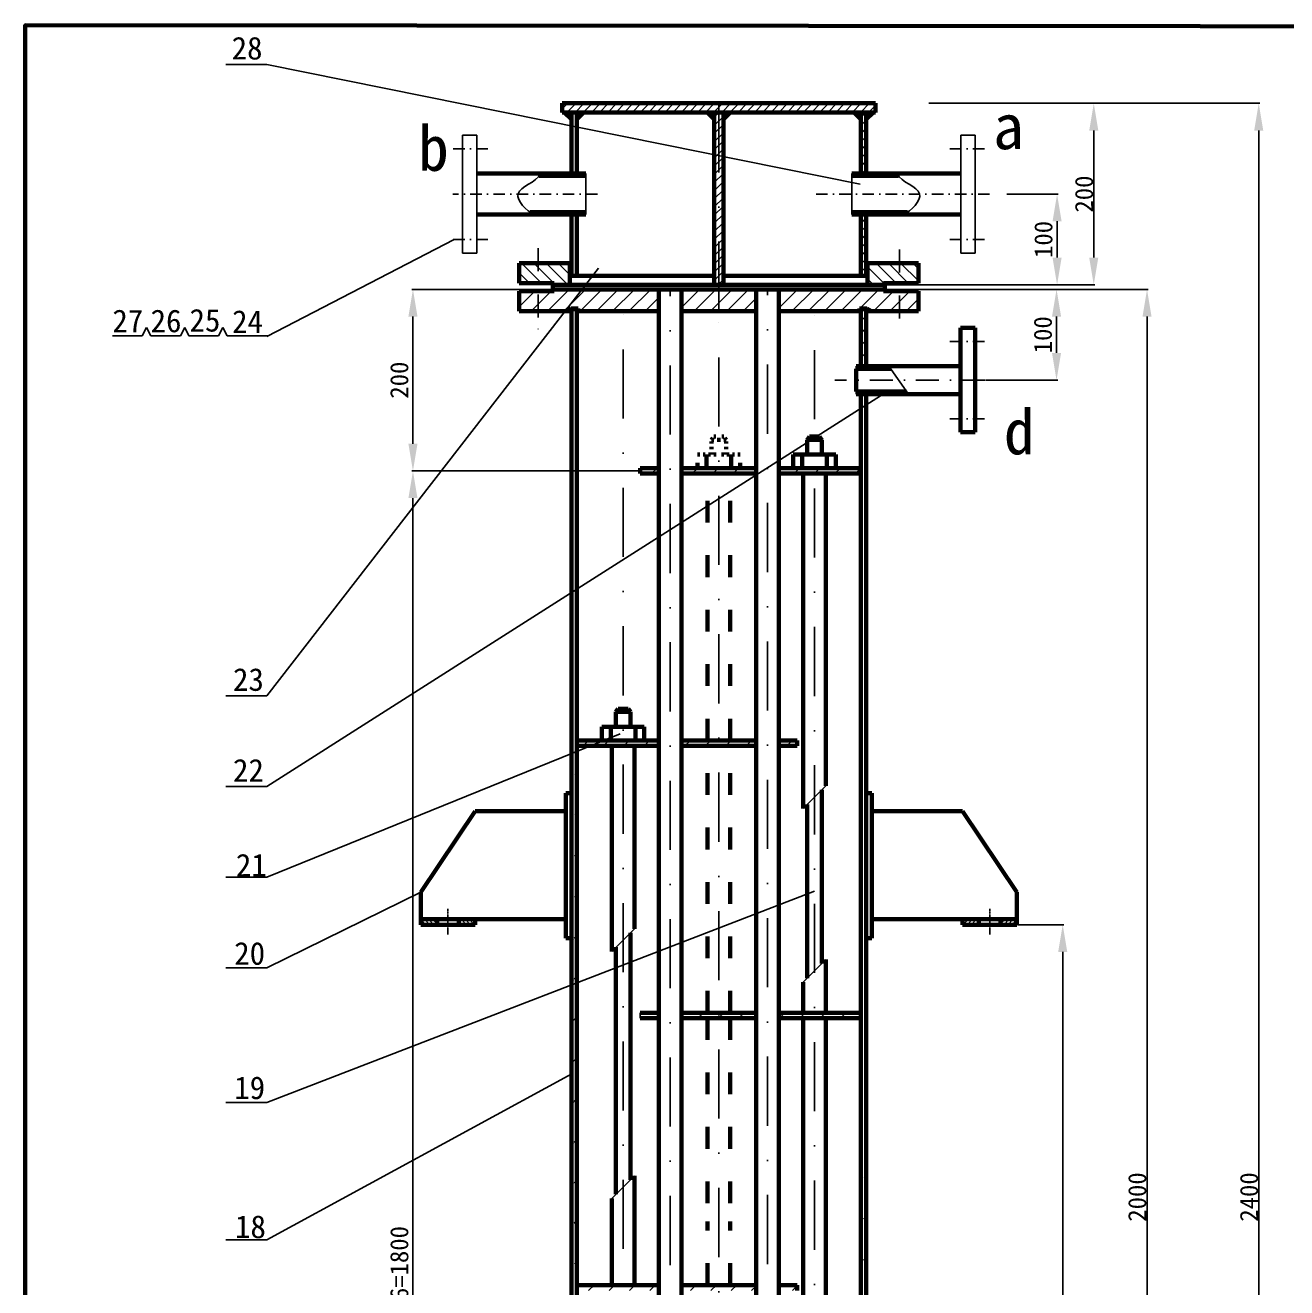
# Model space of a CAD drawing. Header units: millimetres. Extents: x 587 to 7218, y 317 to 4068.
# Drawn here: x 587 to 1978, y 2677 to 4068 of the extents above; entities that cross this region are included whole.
import ezdxf

# ---------------------------------------------------------------- set-up
doc = ezdxf.new("R2010")
doc.units = ezdxf.units.MM
for name, pattern in [('ACAD_ISO03W100', [30, 12, -18]), ('CENTER', [50.8, 31.75, -6.35, 6.35, -6.35]), ('DASHDOTX2', [50.8, 25.4, -12.7, 0, -12.7])]:
    doc.linetypes.add(name, pattern=pattern)
doc.layers.add('中心线', color=7, linetype='CENTER')
doc.dimstyles.new('ISO-25', dxfattribs={"dimtxt": 2.5, "dimasz": 2.5, "dimexe": 1.25, "dimexo": 0.625, "dimtad": 1, "dimtxsty": 'Standard', "dimcen": 2.5, "dimadec": 0, "dimazin": 0, "dimtfac": 1, "dimtmove": 0, "dimatfit": 3, "dimfxl": 0, "dimarcsym": 0})
pattern_1 = [(45, (-7424.579, -1020.22), (-11.22532, 11.22532), [])]
pattern_2 = [(45, (-7424.58, -1020.22), (-22.45064, 22.45064), [])]
pattern_3 = [(45, (-84881.6348, 50.05), (-2.24506403, 2.24506403), [])]
pattern_4 = [(135, (87585.1135, 50.05), (2.24506403, 2.24506403), [])]
pattern_5 = [(315, (-4323.021, 8912.762), (-6.735192, -6.735192), [])]
pattern_6 = [(45, (-4317.401, -1078.4346), (-4.490128, 4.490128), [])]

# ---------------------------------------------------------------- blocks, each defined once
blk = doc.blocks.new('*D15')
at = {"color": 0, "lineweight": -2}
for p, q in [((1680.9, 3076.5), (1732, 3076.5)), ((1730.7, 3046.5), (1730.7, 1806.5)), ((1535.4, 1776.5), (1732, 1776.5))]:
    blk.add_line(p, q, dxfattribs=at)
at = {"color": 0}
for points in [[(1725.7, 3046.5), (1735.7, 3046.5), (1730.7, 3076.5)], [(1725.7, 1806.5), (1735.7, 1806.5), (1730.7, 1776.5)]]:
    blk.add_solid(points, dxfattribs=at)
at = {"layer": 'Defpoints', "color": 0}
for p in [(1680.2, 3076.5), (1534.7, 1776.5), (1730.7, 1776.5)]:
    blk.add_point(p, dxfattribs=at)
at = {"color": 0, "insert": (1720.1, 2426.5), "char_height": 20, "attachment_point": 5, "rotation": 90}
blk.add_mtext('1300', dxfattribs=at)
blk = doc.blocks.new('*D17')
at = {"color": 0, "lineweight": -2}
for p, q in [((1168.1, 3776.5), (1013.5, 3776.5)), ((1014.7, 3606.5), (1014.7, 3746.5)), ((1264.6, 3576.5), (1013.5, 3576.5))]:
    blk.add_line(p, q, dxfattribs=at)
at = {"color": 0}
for points in [[(1009.7, 3746.5), (1019.7, 3746.5), (1014.7, 3776.5)], [(1009.7, 3606.5), (1019.7, 3606.5), (1014.7, 3576.5)]]:
    blk.add_solid(points, dxfattribs=at)
at = {"layer": 'Defpoints', "color": 0}
for p in [(1014.7, 3776.5), (1168.7, 3776.5), (1265.2, 3576.5)]:
    blk.add_point(p, dxfattribs=at)
at = {"color": 0, "insert": (999.7, 3676.5), "char_height": 20, "attachment_point": 5, "rotation": 90}
blk.add_mtext('200', dxfattribs=at)
blk = doc.blocks.new('*D18')
at = {"color": 0, "lineweight": -2}
for p, q in [((1264.6, 3576.5), (1013.5, 3576.5)), ((1014.7, 1806.5), (1014.7, 3546.5)), ((1168.1, 1776.5), (1013.5, 1776.5))]:
    blk.add_line(p, q, dxfattribs=at)
at = {"color": 0}
for points in [[(1009.7, 3546.5), (1019.7, 3546.5), (1014.7, 3576.5)], [(1009.7, 1806.5), (1019.7, 1806.5), (1014.7, 1776.5)]]:
    blk.add_solid(points, dxfattribs=at)
at = {"layer": 'Defpoints', "color": 0}
for p in [(1014.7, 3576.5), (1265.2, 3576.5), (1168.7, 1776.5)]:
    blk.add_point(p, dxfattribs=at)
at = {"color": 0, "insert": (999.7, 2676.5), "char_height": 20, "attachment_point": 5, "rotation": 90}
blk.add_mtext('300X6=1800', dxfattribs=at)
blk = doc.blocks.new('*D14')
at = {"color": 0, "lineweight": -2}
for p, q in [((1587.8, 3981.5), (1766.1, 3981.5)), ((1764.9, 3951.5), (1764.9, 3811.5)), ((1536, 3781.5), (1766.1, 3781.5))]:
    blk.add_line(p, q, dxfattribs=at)
at = {"color": 0}
for points in [[(1759.9, 3951.5), (1769.9, 3951.5), (1764.9, 3981.5)], [(1759.9, 3811.5), (1769.9, 3811.5), (1764.9, 3781.5)]]:
    blk.add_solid(points, dxfattribs=at)
at = {"layer": 'Defpoints', "color": 0}
for p in [(1587.1, 3981.5), (1535.4, 3781.5), (1764.9, 3781.5)]:
    blk.add_point(p, dxfattribs=at)
at = {"color": 0, "insert": (1754.3, 3881.5), "char_height": 20, "attachment_point": 5, "rotation": 90}
blk.add_mtext('200', dxfattribs=at)
blk = doc.blocks.new('*D19')
at = {"color": 0, "lineweight": -2}
for p, q in [((1535.4, 3776.5), (1824.8, 3776.5)), ((1823.6, 3746.5), (1823.6, 1806.5)), ((1535.4, 1776.5), (1824.8, 1776.5))]:
    blk.add_line(p, q, dxfattribs=at)
at = {"color": 0}
for points in [[(1818.6, 3746.5), (1828.6, 3746.5), (1823.6, 3776.5)], [(1818.6, 1806.5), (1828.6, 1806.5), (1823.6, 1776.5)]]:
    blk.add_solid(points, dxfattribs=at)
at = {"layer": 'Defpoints', "color": 0}
for p in [(1534.7, 3776.5), (1534.7, 1776.5), (1823.6, 1776.5)]:
    blk.add_point(p, dxfattribs=at)
at = {"color": 0, "insert": (1812.9, 2776.5), "char_height": 20, "attachment_point": 5, "rotation": 90}
blk.add_mtext('2000', dxfattribs=at)
blk = doc.blocks.new('*D20')
at = {"color": 0, "lineweight": -2}
for p, q in [((1583.1, 3981.5), (1947.9, 3981.5)), ((1946.7, 3951.5), (1946.7, 1601.5)), ((1524.9, 1571.5), (1947.9, 1571.5))]:
    blk.add_line(p, q, dxfattribs=at)
at = {"color": 0}
for points in [[(1941.7, 3951.5), (1951.7, 3951.5), (1946.7, 3981.5)], [(1941.7, 1601.5), (1951.7, 1601.5), (1946.7, 1571.5)]]:
    blk.add_solid(points, dxfattribs=at)
at = {"layer": 'Defpoints', "color": 0}
for p in [(1582.4, 3981.5), (1524.2, 1571.5), (1946.7, 1571.5)]:
    blk.add_point(p, dxfattribs=at)
at = {"color": 0, "insert": (1936.1, 2776.5), "char_height": 20, "attachment_point": 5, "rotation": 90}
blk.add_mtext('2400', dxfattribs=at)
blk = doc.blocks.new('*D21')
at = {"color": 0, "lineweight": -2}
for p, q in [((1535.4, 3776.5), (1725.2, 3776.5)), ((1723.9, 3746.5), (1723.9, 3706.5)), ((1645.8, 3676.5), (1725.2, 3676.5))]:
    blk.add_line(p, q, dxfattribs=at)
at = {"color": 0}
for points in [[(1718.9, 3746.5), (1728.9, 3746.5), (1723.9, 3776.5)], [(1718.9, 3706.5), (1728.9, 3706.5), (1723.9, 3676.5)]]:
    blk.add_solid(points, dxfattribs=at)
at = {"layer": 'Defpoints', "color": 0}
for p in [(1534.7, 3776.5), (1645.2, 3676.5), (1723.9, 3676.5)]:
    blk.add_point(p, dxfattribs=at)
at = {"color": 0, "insert": (1708.9, 3726.5), "char_height": 20, "attachment_point": 5, "rotation": 90}
blk.add_mtext('100', dxfattribs=at)
blk = doc.blocks.new('*D22')
at = {"color": 0, "lineweight": -2}
for p, q in [((1669.1, 3881.5), (1725.8, 3881.5)), ((1724.5, 3811.5), (1724.5, 3851.5)), ((1535.4, 3781.5), (1725.8, 3781.5))]:
    blk.add_line(p, q, dxfattribs=at)
at = {"color": 0}
for points in [[(1719.5, 3851.5), (1729.5, 3851.5), (1724.5, 3881.5)], [(1719.5, 3811.5), (1729.5, 3811.5), (1724.5, 3781.5)]]:
    blk.add_solid(points, dxfattribs=at)
at = {"layer": 'Defpoints', "color": 0}
for p in [(1668.5, 3881.5), (1724.5, 3881.5), (1534.7, 3781.5)]:
    blk.add_point(p, dxfattribs=at)
at = {"color": 0, "insert": (1709.5, 3831.5), "char_height": 20, "attachment_point": 5, "rotation": 90}
blk.add_mtext('100', dxfattribs=at)

msp = doc.modelspace()

# ---------------------------------------------------------------- hatches: boundary and pattern name
h = msp.add_hatch()
h.set_pattern_fill('ANSI31', color=256, scale=2, style=0)
h.set_pattern_definition([(45, (-2581.663, -1114.655), (-4.490128, 4.490128), [])])
h.paths.add_polyline_path([(1524.242, 3971.523), (1524.242, 3981.523), (1179.242, 3981.523), (1179.242, 3971.523)])
at = {"ltscale": 0.5}
for points in [[(1179.242, 3971.523), (1189.242, 3971.523), (1189.242, 3961.523)], [(1195.242, 3971.523), (1205.242, 3971.523), (1195.242, 3961.523)], [(1346.742, 3971.523), (1336.742, 3971.523), (1346.742, 3961.523)], [(1366.742, 3971.523), (1356.742, 3971.523), (1356.742, 3961.523)], [(1508.242, 3971.523), (1498.242, 3971.523), (1508.242, 3961.523)], [(1524.242, 3971.523), (1514.242, 3971.523), (1514.242, 3961.523)]]:
    msp.add_hatch(color=256, dxfattribs=at).paths.add_polyline_path(points)
h = msp.add_hatch()
h.set_pattern_fill('ANSI31', color=256, scale=2, style=0)
h.set_pattern_definition(pattern_6)
h.paths.add_polyline_path([(1351.742, 3781.523), (1356.742, 3781.523), (1356.742, 3892.522), (1356.742, 3971.523), (1351.742, 3971.523)])
h.paths.add_polyline_path([(1351.742, 3971.523), (1346.742, 3971.523), (1346.742, 3892.522), (1346.742, 3781.523), (1351.742, 3781.523)])
h = msp.add_hatch()
h.set_pattern_fill('ANSI31', color=256, scale=2, style=0)
h.set_pattern_definition(pattern_6)
h.paths.add_polyline_path([(1514.242, 3971.523), (1508.242, 3971.523), (1508.242, 3904.023), (1514.242, 3904.023)])
h.paths.add_polyline_path([(1514.242, 3859.023), (1508.242, 3859.023), (1508.242, 3823.395, -0.04247092), (1514.242, 3827.495)])
h.paths.add_polyline_path([(1514.242, 3827.495, 0.04247092), (1508.242, 3823.395), (1508.242, 3791.523), (1514.242, 3791.523)])
h = msp.add_hatch(dxfattribs=at)
h.set_pattern_fill('ANSI31', color=256, scale=2, angle=90, style=0)
h.set_pattern_definition([(45, (7020.8854, -1078.4346), (4.490128, -4.490128), [])])
edge = h.paths.add_edge_path()
edge.add_spline(control_points=[(1153.798, 3901.523), (1154.356, 3902.31), (1154.827, 3903.141), (1155.193, 3904.023)], knot_values=[59.50647783, 59.50647783, 59.50647783, 59.50647783, 62.37035569, 62.37035569, 62.37035569, 62.37035569], degree=3, periodic=0)
edge.add_line((1155.193, 3904.023), (1205.242, 3904.023))
edge.add_line((1205.242, 3904.023), (1205.242, 3901.523))
edge.add_line((1205.242, 3901.523), (1153.798, 3901.523))
edge = h.paths.add_edge_path()
edge.add_spline(control_points=[(1148.614, 3859.023), (1147.076, 3859.644), (1145.482, 3860.497), (1143.906, 3861.523)], knot_values=[0, 0, 0, 0, 4.97665959, 4.97665959, 4.97665959, 4.97665959], degree=3, periodic=0)
edge.add_line((1143.906, 3861.523), (1205.242, 3861.523))
edge.add_line((1205.242, 3861.523), (1205.242, 3859.023))
edge.add_line((1205.242, 3859.023), (1148.614, 3859.023))
h = msp.add_hatch(dxfattribs=at)
h.set_pattern_fill('ANSI31', color=256, scale=2, angle=90, style=0)
h.set_pattern_definition([(135, (-4317.401, -1078.4346), (-4.490128, -4.490128), [])])
edge = h.paths.add_edge_path()
edge.add_line((1498.242, 3904.023), (1498.242, 3901.523))
edge.add_line((1498.242, 3901.523), (1549.686, 3901.523))
edge.add_spline(control_points=[(1549.686, 3901.523), (1549.129, 3902.31), (1548.657, 3903.141), (1548.291, 3904.023)], knot_values=[59.50647783, 59.50647783, 59.50647783, 59.50647783, 62.37035569, 62.37035569, 62.37035569, 62.37035569], degree=3, periodic=0)
edge.add_line((1548.291, 3904.023), (1498.242, 3904.023))
edge = h.paths.add_edge_path()
edge.add_line((1498.242, 3861.523), (1498.242, 3859.023))
edge.add_line((1498.242, 3859.023), (1554.87, 3859.023))
edge.add_spline(control_points=[(1554.87, 3859.023), (1556.409, 3859.644), (1558.002, 3860.497), (1559.579, 3861.523)], knot_values=[0, 0, 0, 0, 4.97665959, 4.97665959, 4.97665959, 4.97665959], degree=3, periodic=0)
edge.add_line((1559.579, 3861.523), (1498.242, 3861.523))
h = msp.add_hatch()
h.set_pattern_fill('ANSI31', color=256, scale=3, style=0)
h.set_pattern_definition(pattern_5)
h.paths.add_polyline_path([(1154.242, 3805.523), (1154.242, 3783.523), (1170.242, 3783.523), (1170.242, 3781.523), (1187.742, 3781.523), (1187.742, 3805.523)])
h.paths.add_polyline_path([(1131.742, 3783.523), (1154.242, 3783.523), (1154.242, 3805.523), (1131.742, 3805.523)])
h = msp.add_hatch()
h.set_pattern_fill('ANSI31', color=256, scale=3, style=0)
h.set_pattern_definition(pattern_5)
h.paths.add_polyline_path([(1549.242, 3783.523), (1533.242, 3783.523), (1533.242, 3781.523), (1515.742, 3781.523), (1515.742, 3805.523), (1549.242, 3805.523)])
h.paths.add_polyline_path([(1549.242, 3805.523), (1571.742, 3805.523), (1571.742, 3783.523), (1549.242, 3783.523)])
h = msp.add_hatch()
h.set_pattern_fill('ANSI31', color=256, scale=4, style=0)
h.set_pattern_definition([(45, (-6734.971, -1020.22), (-8.980256, 8.980256), [])])
h.paths.add_polyline_path([(1506.739, 3752.523), (1506.739, 3755.523), (1514.739, 3755.523), (1519.935, 3752.523), (1549.239, 3752.523), (1549.239, 3774.523), (1533.239, 3774.523), (1533.239, 3776.523), (1457.239, 3776.523), (1457.239, 3752.523)])
h.paths.add_polyline_path([(1549.239, 3752.523), (1571.739, 3752.523), (1571.739, 3774.523), (1549.239, 3774.523)])
h.paths.add_polyline_path([(1457.239, 3752.523), (1457.239, 3776.523), (1417.741, 3776.523), (1417.741, 3752.523)])
h.paths.add_polyline_path([(1392.741, 3752.523), (1392.741, 3776.523), (1351.739, 3776.523), (1351.739, 3752.523)])
h.paths.add_polyline_path([(1351.739, 3752.523), (1351.739, 3776.523), (1310.738, 3776.523), (1310.738, 3752.523)])
h.paths.add_polyline_path([(1285.738, 3752.523), (1285.738, 3776.523), (1246.239, 3776.523), (1246.239, 3752.523)])
h.paths.add_polyline_path([(1246.239, 3752.523), (1246.239, 3776.523), (1170.239, 3776.523), (1170.239, 3774.523), (1154.239, 3774.523), (1154.239, 3752.523), (1183.543, 3752.523), (1188.739, 3755.523), (1196.739, 3755.523), (1196.739, 3752.523)])
h.paths.add_polyline_path([(1154.239, 3774.523), (1131.739, 3774.523), (1131.739, 3752.523), (1154.239, 3752.523)])
h = msp.add_hatch()
h.set_pattern_fill('ANSI31', color=256, scale=10, style=0)
h.set_pattern_definition(pattern_2)
edge = h.paths.add_edge_path()
edge.add_line((1189.239, 3754.523), (1189.239, 2249.694))
edge.add_line((1195.239, 3754.523), (1195.239, 2249.694))
edge.add_line((1189.239, 2249.694), (1189.239, 1892.023))
edge.add_line((1195.239, 2249.694), (1195.239, 1892.023))
h = msp.add_hatch()
h.set_pattern_fill('ANSI31', color=256, scale=3, style=0)
h.set_pattern_definition([(45, (-9045.709, -1020.22), (-6.735192, 6.735192), [])])
h.paths.add_polyline_path([(1508.239, 3689.023), (1514.239, 3689.023), (1514.239, 3754.523), (1508.239, 3754.523)])
h = msp.add_hatch(dxfattribs=at)
h.set_pattern_fill('ANSI31', color=256, scale=2, style=0)
h.set_pattern_definition([(45, (-6734.971, -1020.22), (-4.490128, 4.490128), [])])
h.paths.add_polyline_path([(1539.15, 3692.023), (1503.239, 3692.023), (1503.239, 3689.023), (1541.239, 3689.023)])
h.paths.add_polyline_path([(1558.65, 3664.023), (1503.239, 3664.023), (1503.239, 3661.023), (1560.739, 3661.023)])
h = msp.add_hatch(dxfattribs=at)
h.set_pattern_fill('ANSI31', color=256, scale=5, style=0)
h.set_pattern_definition(pattern_1)
h.paths.add_polyline_path([(1285.738, 3573.523), (1285.738, 3579.523), (1265.239, 3579.523), (1265.239, 3573.523)])
h.paths.add_polyline_path([(1351.739, 3573.523), (1351.739, 3579.523), (1310.738, 3579.523), (1310.738, 3573.523)])
h.paths.add_polyline_path([(1364.239, 3579.523), (1351.739, 3579.523), (1351.739, 3573.523), (1364.239, 3573.523), (1392.741, 3573.523), (1392.741, 3579.523)])
h = msp.add_hatch(dxfattribs=at)
h.set_pattern_fill('ANSI31', color=256, scale=5, style=0)
h.set_pattern_definition(pattern_1)
h.paths.add_polyline_path([(1457.239, 3573.523), (1457.239, 3579.523), (1417.741, 3579.523), (1417.741, 3573.523)])
h.paths.add_polyline_path([(1457.239, 3579.523), (1457.239, 3573.523), (1469.739, 3573.523), (1506.739, 3573.523), (1506.739, 3579.523), (1469.739, 3579.523)])
h = msp.add_hatch(dxfattribs=at)
h.set_pattern_fill('ANSI31', color=256, scale=5, style=0)
h.set_pattern_definition(pattern_1)
h.paths.add_polyline_path([(1224.571, 3279.523), (1196.739, 3279.523), (1196.739, 3273.523), (1209.811, 3273.523)])
h.paths.add_polyline_path([(1246.239, 3279.523), (1224.571, 3279.523), (1209.811, 3273.523), (1246.239, 3273.523)])
h.paths.add_polyline_path([(1285.738, 3279.523), (1258.739, 3279.523), (1246.239, 3279.523), (1246.239, 3273.523), (1258.739, 3273.523), (1285.738, 3273.523)])
h.paths.add_polyline_path([(1351.739, 3279.523), (1310.738, 3279.523), (1310.738, 3273.523), (1351.739, 3273.523)])
h = msp.add_hatch(dxfattribs=at)
h.set_pattern_fill('ANSI31', color=256, scale=5, style=0)
h.set_pattern_definition(pattern_1)
h.paths.add_polyline_path([(1364.239, 3279.523), (1351.739, 3279.523), (1351.739, 3273.523), (1364.239, 3273.523), (1392.741, 3273.523), (1392.741, 3279.523)])
h.paths.add_polyline_path([(1417.741, 3279.523), (1417.741, 3273.523), (1438.239, 3273.523), (1438.239, 3279.523)])
h = msp.add_hatch()
h.set_pattern_fill('ANSI31', color=256, scale=10, style=0)
h.set_pattern_definition(pattern_2)
edge = h.paths.add_edge_path()
edge.add_line((1514.239, 2249.694), (1514.239, 1798.523))
edge.add_line((1508.239, 2249.694), (1508.239, 1798.523))
edge.add_line((1514.239, 3161.023), (1514.239, 2249.694))
edge.add_line((1508.239, 3161.023), (1508.239, 2249.694))
at = {"ltscale": 0.2}
h = msp.add_hatch(dxfattribs=at)
h.set_pattern_fill('ANSI31', color=256, style=0)
h.set_pattern_definition(pattern_4)
h.paths.add_polyline_path([(1041.239, 3082.523), (1041.239, 3076.523), (1023.239, 3076.523), (1023.239, 3082.523)])
h = msp.add_hatch(dxfattribs=at)
h.set_pattern_fill('ANSI31', color=256, style=0)
h.set_pattern_definition(pattern_4)
h.paths.add_polyline_path([(1083.239, 3082.523), (1083.239, 3076.523), (1065.239, 3076.523), (1065.239, 3082.523)])
h = msp.add_hatch(dxfattribs=at)
h.set_pattern_fill('ANSI31', color=256, style=0)
h.set_pattern_definition(pattern_3)
h.paths.add_polyline_path([(1620.239, 3082.523), (1620.239, 3076.523), (1638.239, 3076.523), (1638.239, 3082.523)])
h = msp.add_hatch(dxfattribs=at)
h.set_pattern_fill('ANSI31', color=256, style=0)
h.set_pattern_definition(pattern_3)
h.paths.add_polyline_path([(1662.239, 3082.523), (1662.239, 3076.523), (1680.239, 3076.523), (1680.239, 3082.523)])
at = {"ltscale": 0.5}
h = msp.add_hatch(dxfattribs=at)
h.set_pattern_fill('ANSI31', color=256, scale=5, style=0)
h.set_pattern_definition(pattern_1)
h.paths.add_polyline_path([(1285.738, 2979.523), (1265.239, 2979.523), (1265.239, 2973.523), (1285.738, 2973.523)])
h.paths.add_polyline_path([(1351.739, 2979.523), (1310.738, 2979.523), (1310.738, 2973.523), (1351.739, 2973.523)])
h.paths.add_polyline_path([(1392.741, 2979.523), (1364.239, 2979.523), (1351.739, 2979.523), (1351.739, 2973.523), (1364.239, 2973.523), (1392.741, 2973.523)])
h.paths.add_polyline_path([(1457.239, 2979.523), (1417.741, 2979.523), (1417.741, 2973.523), (1457.239, 2973.523)])
h.paths.add_polyline_path([(1506.739, 2979.523), (1469.739, 2979.523), (1457.239, 2979.523), (1457.239, 2973.523), (1469.739, 2973.523), (1506.739, 2973.523)])
h = msp.add_hatch()
h.set_pattern_fill('ANSI31', color=256, scale=5, style=0)
h.set_pattern_definition(pattern_1)
h.paths.add_polyline_path([(1285.738, 2679.523), (1258.739, 2679.523), (1246.239, 2679.523), (1246.239, 2673.523), (1258.739, 2673.523), (1285.738, 2673.523)])
h.paths.add_polyline_path([(1246.239, 2679.523), (1196.739, 2679.523), (1196.739, 2673.523), (1246.239, 2673.523)])
h.paths.add_polyline_path([(1351.739, 2679.523), (1310.738, 2679.523), (1310.738, 2673.523), (1351.739, 2673.523)])
h.paths.add_polyline_path([(1392.741, 2679.523), (1364.239, 2679.523), (1351.739, 2679.523), (1351.739, 2673.523), (1364.239, 2673.523), (1392.741, 2673.523)])
h.paths.add_polyline_path([(1438.239, 2679.523), (1417.741, 2679.523), (1417.741, 2673.523), (1438.239, 2673.523)])

# ---------------------------------------------------------------- linework, layer by layer
for p, q in [((853.827, 4024.451), (808.568, 4024.451)), ((1507.532, 3892.576), (853.827, 4024.451)), ((1189.242, 3961.523), (1179.242, 3971.523)), ((1205.242, 3971.523), (1195.242, 3961.523)), ((1336.742, 3971.523), (1346.742, 3961.523)), ((1356.742, 3961.523), (1366.742, 3971.523)), ((1498.242, 3971.523), (1508.242, 3961.523)), ((1508.242, 3971.523), (1498.242, 3971.523)), ((1514.242, 3961.523), (1524.242, 3971.523)), ((1514.242, 3971.523), (1514.242, 3961.523)), ((1069.242, 3946.523), (1069.242, 3816.523)), ((1085.242, 3946.523), (1069.242, 3946.523)), ((1085.242, 3946.523), (1085.242, 3816.523)), ((1618.242, 3946.523), (1618.242, 3816.523)), ((1618.242, 3946.523), (1634.242, 3946.523)), ((1634.242, 3946.523), (1634.242, 3816.523)), ((1205.242, 3904.023), (1205.242, 3859.023)), ((1205.242, 3904.023), (1205.242, 3859.023)), ((1498.242, 3904.023), (1498.242, 3859.023)), ((1060.056, 3831.523), (853.827, 3724.451)), ((1085.242, 3816.523), (1069.242, 3816.523)), ((1618.242, 3816.523), (1634.242, 3816.523)), ((1219.32, 3799.712), (853.827, 3328.815)), ((716.325, 3725.213), (721.046, 3734.634)), ((725.767, 3725.213), (721.046, 3734.634)), ((758.46, 3725.213), (763.181, 3734.634)), ((767.902, 3725.213), (763.181, 3734.634)), ((800.594, 3725.213), (805.315, 3734.634)), ((810.037, 3725.213), (805.315, 3734.634)), ((716.325, 3725.213), (683.633, 3725.213)), ((758.46, 3725.213), (725.767, 3725.213)), ((800.594, 3725.213), (767.902, 3725.213)), ((855.296, 3725.213), (810.037, 3725.213)), ((855.296, 3725.213), (810.037, 3725.213)), ((855.296, 3725.213), (810.037, 3725.213)), ((855.296, 3725.213), (810.037, 3725.213)), ((1503.239, 3692.023), (1503.239, 3661.023)), ((1560.739, 3661.023), (1539.15, 3692.023)), ((1533.866, 3661.709), (853.827, 3228.815)), ((1506.739, 3579.523), (1506.739, 3573.523)), ((853.827, 3328.815), (808.568, 3328.815)), ((1242.879, 3286.965), (853.827, 3128.815)), ((1196.739, 3279.523), (1196.739, 3273.523)), ((853.827, 3228.815), (808.568, 3228.815)), ((853.827, 3228.815), (808.568, 3228.815)), ((853.827, 3228.815), (808.568, 3228.815)), ((853.827, 3228.815), (808.568, 3228.815)), ((1444.739, 3204.609), (1469.739, 3229.609)), ((853.827, 3128.815), (808.568, 3128.815)), ((1457.239, 3113.359), (853.827, 2880.79)), ((1023.239, 3112.523), (853.827, 3028.815)), ((1233.739, 3047.109), (1258.739, 3072.109)), ((1444.739, 3013.109), (1469.739, 3038.109)), ((853.827, 3028.815), (808.568, 3028.815)), ((1265.239, 2979.523), (1265.239, 2973.523)), ((1506.739, 2979.523), (1506.739, 2973.523)), ((1189.899, 2912.201), (853.827, 2729.195)), ((853.827, 2880.79), (808.568, 2880.79)), ((1233.739, 2774.95), (1258.739, 2799.95)), ((853.827, 2729.195), (808.568, 2729.195)), ((1196.739, 2679.523), (1196.739, 2673.523))]:
    msp.add_line(p, q, dxfattribs=at)
at = {"lineweight": 60}
for p, q in [((1179.242, 3971.523), (1179.242, 3981.523)), ((1179.242, 3981.523), (1524.242, 3981.523)), ((1524.242, 3971.523), (1524.242, 3981.523)), ((1179.242, 3971.523), (1524.242, 3971.523)), ((1195.242, 3971.523), (1189.242, 3971.523)), ((1189.242, 3971.523), (1189.242, 3904.023)), ((1195.242, 3971.523), (1195.242, 3904.023)), ((1508.242, 3971.523), (1514.242, 3971.523)), ((1508.242, 3971.523), (1508.242, 3904.023)), ((1514.242, 3971.523), (1514.242, 3904.023)), ((1205.242, 3904.023), (1085.242, 3904.023)), ((1205.242, 3901.523), (1153.788, 3901.523)), ((1498.242, 3904.023), (1618.242, 3904.023)), ((1498.242, 3901.523), (1549.696, 3901.523)), ((1205.242, 3859.023), (1085.242, 3859.023)), ((1205.242, 3861.523), (1143.906, 3861.523)), ((1189.242, 3859.023), (1189.242, 3791.523)), ((1195.242, 3859.023), (1195.242, 3791.523)), ((1498.242, 3861.523), (1559.579, 3861.523)), ((1498.242, 3859.023), (1618.242, 3859.023)), ((1508.242, 3859.023), (1508.242, 3791.523)), ((1514.242, 3859.023), (1514.242, 3791.523)), ((1131.742, 3783.523), (1131.742, 3805.523)), ((1131.742, 3805.523), (1189.242, 3805.523)), ((1187.742, 3805.523), (1187.742, 3781.523)), ((1514.242, 3805.523), (1571.742, 3805.523)), ((1515.742, 3805.523), (1515.742, 3781.523)), ((1571.742, 3805.523), (1571.742, 3783.523)), ((1170.242, 3783.523), (1131.742, 3783.523)), ((1170.242, 3781.523), (1170.242, 3783.523)), ((1195.242, 3791.523), (1189.242, 3791.523)), ((1195.242, 3791.523), (1346.742, 3791.523)), ((1356.742, 3791.523), (1508.242, 3791.523)), ((1508.242, 3791.523), (1514.242, 3791.523)), ((1533.242, 3781.523), (1533.242, 3783.523)), ((1533.242, 3783.523), (1571.742, 3783.523)), ((1131.739, 3774.523), (1131.739, 3752.523)), ((1131.739, 3774.523), (1170.239, 3774.523)), ((1168.736, 3781.523), (1168.736, 3776.523)), ((1168.736, 3781.523), (1534.742, 3781.523)), ((1168.736, 3776.523), (1534.742, 3776.523)), ((1170.239, 3781.523), (1533.239, 3781.523)), ((1170.239, 3781.523), (1533.239, 3781.523)), ((1170.239, 3776.523), (1170.239, 3774.523)), ((1170.239, 3776.523), (1533.239, 3776.523)), ((1171.742, 3781.523), (1534.742, 3781.523)), ((1533.239, 3776.523), (1533.239, 3774.523)), ((1533.239, 3774.523), (1571.739, 3774.523)), ((1534.742, 3781.523), (1534.742, 3776.523)), ((1571.739, 3752.523), (1571.739, 3774.523)), ((1131.739, 3752.523), (1189.239, 3752.523)), ((1188.739, 3755.523), (1183.543, 3752.523)), ((1196.739, 3755.523), (1188.739, 3755.523)), ((1189.239, 3754.523), (1189.239, 2249.694)), ((1189.239, 3754.523), (1195.239, 3754.523)), ((1195.239, 3754.523), (1195.239, 2249.694)), ((1195.239, 3752.523), (1285.738, 3752.523)), ((1196.739, 3752.523), (1196.739, 3755.523)), ((1310.738, 3752.523), (1392.741, 3752.523)), ((1417.741, 3752.523), (1508.239, 3752.523)), ((1506.739, 3755.523), (1514.739, 3755.523)), ((1506.739, 3752.523), (1506.739, 3755.523)), ((1508.239, 3754.523), (1508.239, 3692.023)), ((1508.239, 3754.523), (1514.239, 3754.523)), ((1514.239, 3754.523), (1514.239, 3692.023)), ((1514.239, 3752.523), (1571.739, 3752.523)), ((1514.739, 3755.523), (1519.935, 3752.523)), ((1618.239, 3619.023), (1618.239, 3734.023)), ((1634.239, 3734.023), (1618.239, 3734.023)), ((1634.239, 3619.023), (1634.239, 3734.023)), ((1618.239, 3692.023), (1503.239, 3692.023)), ((1541.239, 3689.023), (1503.239, 3689.023)), ((1503.239, 3689.023), (1503.239, 3664.023)), ((1558.65, 3664.023), (1503.239, 3664.023)), ((1618.239, 3661.023), (1503.239, 3661.023)), ((1508.239, 3661.023), (1508.239, 2249.694)), ((1514.239, 3661.023), (1514.239, 2249.694)), ((1634.239, 3619.023), (1618.239, 3619.023)), ((1449.239, 3610.901), (1451.655, 3614.325)), ((1449.239, 3610.901), (1457.239, 3610.901)), ((1451.655, 3614.325), (1457.239, 3614.325)), ((1462.824, 3614.325), (1457.239, 3614.325)), ((1465.239, 3610.901), (1457.239, 3610.901)), ((1465.239, 3610.901), (1462.824, 3614.325)), ((1338.11, 3579.523), (1338.11, 3594.523)), ((1365.369, 3579.523), (1365.369, 3594.523)), ((1433.834, 3594.523), (1457.239, 3594.523)), ((1433.834, 3579.523), (1433.834, 3594.523)), ((1443.61, 3579.523), (1443.61, 3594.523)), ((1480.645, 3594.523), (1457.239, 3594.523)), ((1470.869, 3579.523), (1470.869, 3594.523)), ((1480.645, 3579.523), (1480.645, 3594.523)), ((1265.239, 3579.523), (1265.239, 3573.523)), ((1265.239, 3579.523), (1285.738, 3579.523)), ((1310.738, 3579.523), (1364.239, 3579.523)), ((1364.239, 3579.523), (1392.741, 3579.523)), ((1417.741, 3579.523), (1469.739, 3579.523)), ((1469.739, 3579.523), (1506.739, 3579.523)), ((1265.239, 3573.523), (1285.738, 3573.523)), ((1310.738, 3573.523), (1364.239, 3573.523)), ((1364.239, 3573.523), (1392.741, 3573.523)), ((1417.741, 3573.523), (1469.739, 3573.523)), ((1469.739, 3573.523), (1506.739, 3573.523)), ((1238.239, 3310.901), (1240.655, 3314.325)), ((1238.239, 3310.901), (1246.239, 3310.901)), ((1240.655, 3314.325), (1246.239, 3314.325)), ((1251.824, 3314.325), (1246.239, 3314.325)), ((1254.239, 3310.901), (1246.239, 3310.901)), ((1254.239, 3310.901), (1251.824, 3314.325)), ((1222.834, 3294.523), (1246.239, 3294.523)), ((1222.834, 3279.523), (1222.834, 3294.523)), ((1232.61, 3279.523), (1232.61, 3294.523)), ((1269.645, 3294.523), (1246.239, 3294.523)), ((1259.869, 3279.523), (1259.869, 3294.523)), ((1269.645, 3279.523), (1269.645, 3294.523)), ((1196.739, 3279.523), (1258.739, 3279.523)), ((1196.739, 3273.523), (1258.739, 3273.523)), ((1258.739, 3279.523), (1285.738, 3279.523)), ((1258.739, 3273.523), (1285.738, 3273.523)), ((1310.738, 3279.523), (1364.239, 3279.523)), ((1310.738, 3273.523), (1364.239, 3273.523)), ((1364.239, 3279.523), (1392.741, 3279.523)), ((1364.239, 3273.523), (1392.741, 3273.523)), ((1417.741, 3279.523), (1438.239, 3279.523)), ((1417.741, 3273.523), (1438.239, 3273.523)), ((1438.239, 3279.523), (1438.239, 3273.523)), ((1183.239, 3221.523), (1189.239, 3221.523)), ((1183.239, 3061.523), (1183.239, 3221.523)), ((1520.239, 3221.523), (1514.239, 3221.523)), ((1520.239, 3061.523), (1520.239, 3221.523)), ((1083.239, 3201.523), (1023.239, 3112.523)), ((1183.239, 3201.523), (1083.239, 3201.523)), ((1520.239, 3201.523), (1620.239, 3201.523)), ((1620.239, 3201.523), (1680.239, 3112.523)), ((1023.239, 3082.523), (1023.239, 3112.523)), ((1680.239, 3082.523), (1680.239, 3112.523)), ((1183.239, 3082.523), (1023.239, 3082.523)), ((1023.239, 3082.523), (1023.239, 3076.523)), ((1023.239, 3076.523), (1083.239, 3076.523)), ((1041.239, 3082.523), (1041.239, 3076.523)), ((1065.239, 3082.523), (1065.239, 3076.523)), ((1083.239, 3076.523), (1083.239, 3082.523)), ((1520.239, 3082.523), (1680.239, 3082.523)), ((1620.239, 3076.523), (1620.239, 3082.523)), ((1680.239, 3076.523), (1620.239, 3076.523)), ((1638.239, 3082.523), (1638.239, 3076.523)), ((1662.239, 3082.523), (1662.239, 3076.523)), ((1680.239, 3082.523), (1680.239, 3076.523)), ((1183.239, 3061.523), (1189.239, 3061.523)), ((1520.239, 3061.523), (1514.239, 3061.523)), ((1265.239, 2979.523), (1285.738, 2979.523)), ((1310.738, 2979.523), (1364.239, 2979.523)), ((1364.239, 2979.523), (1392.741, 2979.523)), ((1417.741, 2979.523), (1469.739, 2979.523)), ((1469.739, 2979.523), (1506.739, 2979.523)), ((1265.239, 2973.523), (1285.738, 2973.523)), ((1310.738, 2973.523), (1364.239, 2973.523)), ((1364.239, 2973.523), (1392.741, 2973.523)), ((1417.741, 2973.523), (1469.739, 2973.523)), ((1469.739, 2973.523), (1506.739, 2973.523)), ((1196.739, 2679.523), (1258.739, 2679.523)), ((1258.739, 2679.523), (1285.738, 2679.523)), ((1310.738, 2679.523), (1364.239, 2679.523)), ((1364.239, 2679.523), (1392.741, 2679.523)), ((1417.741, 2679.523), (1438.239, 2679.523)), ((1438.239, 2679.523), (1438.239, 2673.523))]:
    msp.add_line(p, q, dxfattribs=at)
at = {"linetype": 'DASHDOTX2', "ltscale": 3}
for p, q in [((1351.742, 3752.911), (1351.742, 3990.727)), ((1246.239, 1804.22), (1246.239, 3776.523)), ((1298.238, 1786.511), (1298.238, 3776.523)), ((1351.739, 1795.396), (1351.739, 3776.523)), ((1405.241, 1787.517), (1405.241, 3776.523)), ((1457.239, 1803.475), (1457.239, 3776.523))]:
    msp.add_line(p, q, dxfattribs=at)
at = {"lineweight": 60, "ltscale": 2}
for p, q in [((1346.742, 3892.522), (1346.742, 3971.523)), ((1356.742, 3892.522), (1356.742, 3971.523)), ((1346.742, 3781.523), (1346.742, 3892.522)), ((1356.742, 3781.523), (1356.742, 3892.522))]:
    msp.add_line(p, q, dxfattribs=at)
at = {"linetype": 'DASHDOTX2', "ltscale": 0.5}
for p, q in [((1097.292, 3931.523), (1058.556, 3931.523)), ((1606.193, 3931.523), (1644.929, 3931.523)), ((1218.019, 3881.523), (1058.556, 3881.523)), ((1458.965, 3881.523), (1654.235, 3881.523)), ((1097.292, 3831.523), (1058.556, 3831.523)), ((1606.193, 3831.523), (1644.929, 3831.523)), ((1606.19, 3719.023), (1644.926, 3719.023)), ((1606.19, 3634.023), (1644.926, 3634.023))]:
    msp.add_line(p, q, dxfattribs=at)
at = {"linetype": 'DASHDOTX2'}
for p, q in [((1152.739, 3821.865), (1152.739, 3732.552)), ((1152.739, 3821.865), (1152.739, 3732.552)), ((1550.742, 3820.576), (1550.742, 3738.131)), ((1645.181, 3676.523), (1479.437, 3676.523))]:
    msp.add_line(p, q, dxfattribs=at)
at = {"lineweight": 60, "ltscale": 3}
for p, q in [((1285.738, 2249.694), (1285.738, 3776.523)), ((1310.738, 2249.694), (1310.738, 3776.523)), ((1392.741, 3013.109), (1392.741, 3776.523)), ((1417.741, 3038.109), (1417.741, 3776.523)), ((1449.239, 3594.523), (1449.239, 3610.901)), ((1465.239, 3594.523), (1465.239, 3610.901)), ((1444.739, 3204.609), (1444.739, 3573.523)), ((1469.739, 3229.609), (1469.739, 3573.523)), ((1238.239, 3294.523), (1238.239, 3310.901)), ((1254.239, 3294.523), (1254.239, 3310.901)), ((1233.739, 3047.109), (1233.739, 3273.523)), ((1258.739, 3072.109), (1258.739, 3273.523)), ((1465.239, 3033.609), (1465.239, 3225.109)), ((1449.239, 3017.609), (1449.239, 3209.109)), ((1254.239, 2795.45), (1254.239, 3067.609)), ((1238.239, 2779.45), (1238.239, 3051.609)), ((1417.741, 2249.694), (1417.741, 3038.109)), ((1469.739, 2979.523), (1469.739, 3038.109)), ((1392.741, 2249.694), (1392.741, 3013.109)), ((1444.739, 2979.523), (1444.739, 3013.109)), ((1444.739, 2379.523), (1444.739, 2973.523)), ((1469.739, 2379.523), (1469.739, 2973.523)), ((1258.739, 2679.523), (1258.739, 2799.95)), ((1233.739, 2679.523), (1233.739, 2774.95)), ((1258.739, 2749.694), (1258.739, 2774.694))]:
    msp.add_line(p, q, dxfattribs=at)
at = {"linetype": 'ACAD_ISO03W100', "lineweight": 60, "ltscale": 0.2}
for p, q in [((1343.739, 3610.901), (1346.155, 3614.325)), ((1343.739, 3594.523), (1343.739, 3610.901)), ((1343.739, 3610.901), (1351.739, 3610.901)), ((1346.155, 3614.325), (1351.739, 3614.325)), ((1357.324, 3614.325), (1351.739, 3614.325)), ((1359.739, 3610.901), (1351.739, 3610.901)), ((1359.739, 3610.901), (1357.324, 3614.325)), ((1359.739, 3594.523), (1359.739, 3610.901)), ((1328.334, 3594.523), (1351.739, 3594.523)), ((1375.145, 3594.523), (1351.739, 3594.523))]:
    msp.add_line(p, q, dxfattribs=at)
at = {"linetype": 'ACAD_ISO03W100', "lineweight": 60, "ltscale": 0.5}
for p, q in [((1328.334, 3579.523), (1328.334, 3594.523)), ((1375.145, 3579.523), (1375.145, 3594.523))]:
    msp.add_line(p, q, dxfattribs=at)
at = {"linetype": 'ACAD_ISO03W100', "lineweight": 60, "ltscale": 2}
for p, q in [((1339.239, 3279.523), (1339.239, 3573.523)), ((1364.239, 3279.523), (1364.239, 3573.523)), ((1339.239, 2979.523), (1339.239, 3273.523)), ((1364.239, 2979.523), (1364.239, 3273.523)), ((1339.239, 2769.694), (1339.239, 2973.523)), ((1364.239, 2769.694), (1364.239, 2973.523)), ((1339.239, 2679.523), (1339.239, 2749.694)), ((1364.239, 2679.523), (1364.239, 2749.694))]:
    msp.add_line(p, q, dxfattribs=at)
at = {"ltscale": 0.2}
for p, q in [((1189.239, 3056.425), (1189.239, 3201.523)), ((1514.239, 3056.425), (1514.239, 3201.523)), ((1023.239, 3076.523), (1083.239, 3076.523)), ((1680.239, 3076.523), (1620.239, 3076.523))]:
    msp.add_line(p, q, dxfattribs=at)
at = {"lineweight": 60}
msp.add_lwpolyline([(587.469, 317.2), (587.469, 4067.512), (3176.789, 4065.445), (3176.789, 317.2)], close=True, dxfattribs=at)
at = {"ltscale": 0.5}
for points, start_tangent, end_tangent in [([(1148.614, 3859.023), (1130.464, 3881.79), (1155.193, 3904.023)], (-0.92726929, 0.37439507), (0.38335505, 0.92360106)), ([(1554.87, 3859.023), (1573.02, 3881.79), (1548.291, 3904.023)], (0.92726929, 0.37439507), (-0.38335505, 0.92360106))]:
    msp.add_spline(points, degree=3, dxfattribs=dict(at, start_tangent=start_tangent, end_tangent=end_tangent))
at = {"layer": '中心线', "ltscale": 0.01}
for p, q in [((1053.239, 3065.604), (1053.239, 3093.827)), ((1650.239, 3065.604), (1650.239, 3093.827))]:
    msp.add_line(p, q, dxfattribs=at)

# ---------------------------------------------------------------- texts
at = {"attachment_point": 1}
for s, insert, char_height, width in [('{\\fFangSong_GB2312|b0|i0|c134|p49;\\H1.667x;28}', (814.896, 4054.789), 15, 751.11111), ('{\\fFangSong_GB2312|b0|i0|c134|p49;\\H1.667x;27}', (683.49, 3754.298), 15, 751.11111), ('{\\fFangSong_GB2312|b0|i0|c134|p49;\\H1.667x;26}', (725.624, 3754.298), 15, 751.11111), ('{\\fFangSong_GB2312|b0|i0|c134|p49;\\H1.667x;25}', (768.507, 3755.017), 15, 751.11111), ('{\\fFangSong_GB2312|b0|i0|c134|p49;\\H1.667x;24}', (815.413, 3753.566), 15, 751.11111), ('{\\fFangSong_GB2312|b0|i0|c134|p49;\\H1.667x;23}', (816.409, 3359.187), 15, 751.11111), ('{\\fFangSong_GB2312|b0|i0|c134|p49;\\H1.667x;22}', (816.409, 3259.187), 15, 751.11111), ('{\\fFangSong_GB2312|b0|i0|c134|p49;\\H1.667x;21}', (819.573, 3154.632), 15, 751.11111), ('{\\fFangSong_GB2312|b0|i0|c134|p49;20}', (817.711, 3057.423), 25.05, 1254.35556), ('{\\fFangSong_GB2312|b0|i0|c134|p49;19}', (817.711, 2909.398), 25.05, 1254.35556), ('{\\fFangSong_GB2312|b0|i0|c134|p49;18}', (818.476, 2756.356), 25.17, 1260.36444)]:
    msp.add_mtext(s, dxfattribs=dict(at, insert=insert, char_height=char_height, width=width))
at = {"lineweight": -3, "char_height": 49.99307, "width": 37.89657, "attachment_point": 1}
for s, insert in [('{\\fSimSun|b0|i0|c134|p2;a}', (1653.919, 3981)), ('{\\fSimSun|b0|i0|c134|p2;b}', (1020.255, 3957.203)), ('{\\fSimSun|b0|i0|c134|p2;d}', (1665.825, 3644.828))]:
    msp.add_mtext(s, dxfattribs=dict(at, insert=insert))

# ---------------------------------------------------------------- dimensions: what is measured, and where the dimension line sits
at = {"ltscale": 0.5}
for base, p1, p2, text, override, picture, middle in [((1946.675, 1571.523), (1582.44, 3981.523), (1524.239, 1571.523), '2400', {"dimtxt": 20, "dimasz": 30, "dimcen": 71.581802}, '*D20', (1936.05, 2776.523)), ((1014.723, 3576.523), (1168.736, 1776.523), (1265.239, 3576.523), '300X6=1800', {"dimtxt": 20, "dimasz": 30, "dimgap": 5, "dimcen": 71.581802}, '*D18', (999.723, 2676.523))]:
    dim = msp.add_linear_dim(base=base, p1=p1, p2=p2, angle=90, text=text, dimstyle='ISO-25', override=override, dxfattribs=at)
    dim.commit()
    dim.dimension.update_dxf_attribs({"geometry": picture, "text_midpoint": middle})
for base, p1, p2, override, picture, middle in [((1764.884, 3781.523), (1587.13, 3981.523), (1535.367, 3781.523), {"dimtxt": 20, "dimasz": 30, "dimcen": 71.581802}, '*D14', (1754.259, 3881.523)), ((1724.512, 3881.523), (1534.742, 3781.523), (1668.451, 3881.523), {"dimtxt": 20, "dimasz": 30, "dimgap": 5, "dimcen": 71.581802}, '*D22', (1709.512, 3831.523)), ((1014.723, 3776.523), (1265.239, 3576.523), (1168.736, 3776.523), {"dimtxt": 20, "dimasz": 30, "dimgap": 5, "dimcen": 71.581802}, '*D17', (999.723, 3676.523)), ((1823.567, 1776.523), (1534.742, 3776.523), (1534.742, 1776.523), {"dimtxt": 20, "dimasz": 30, "dimcen": 71.581802}, '*D19', (1812.942, 2776.523)), ((1723.905, 3676.523), (1534.742, 3776.523), (1645.181, 3676.523), {"dimtxt": 20, "dimasz": 30, "dimgap": 5, "dimcen": 71.581802}, '*D21', (1708.905, 3726.523)), ((1730.728, 1776.523), (1680.239, 3076.523), (1534.742, 1776.523), {"dimtxt": 20, "dimasz": 30, "dimcen": 71.581802}, '*D15', (1720.103, 2426.523))]:
    dim = msp.add_linear_dim(base=base, p1=p1, p2=p2, angle=90, dimstyle='ISO-25', override=override, dxfattribs=at)
    dim.commit()
    dim.dimension.update_dxf_attribs({"geometry": picture, "text_midpoint": middle})

doc.saveas('drawing.dxf')
